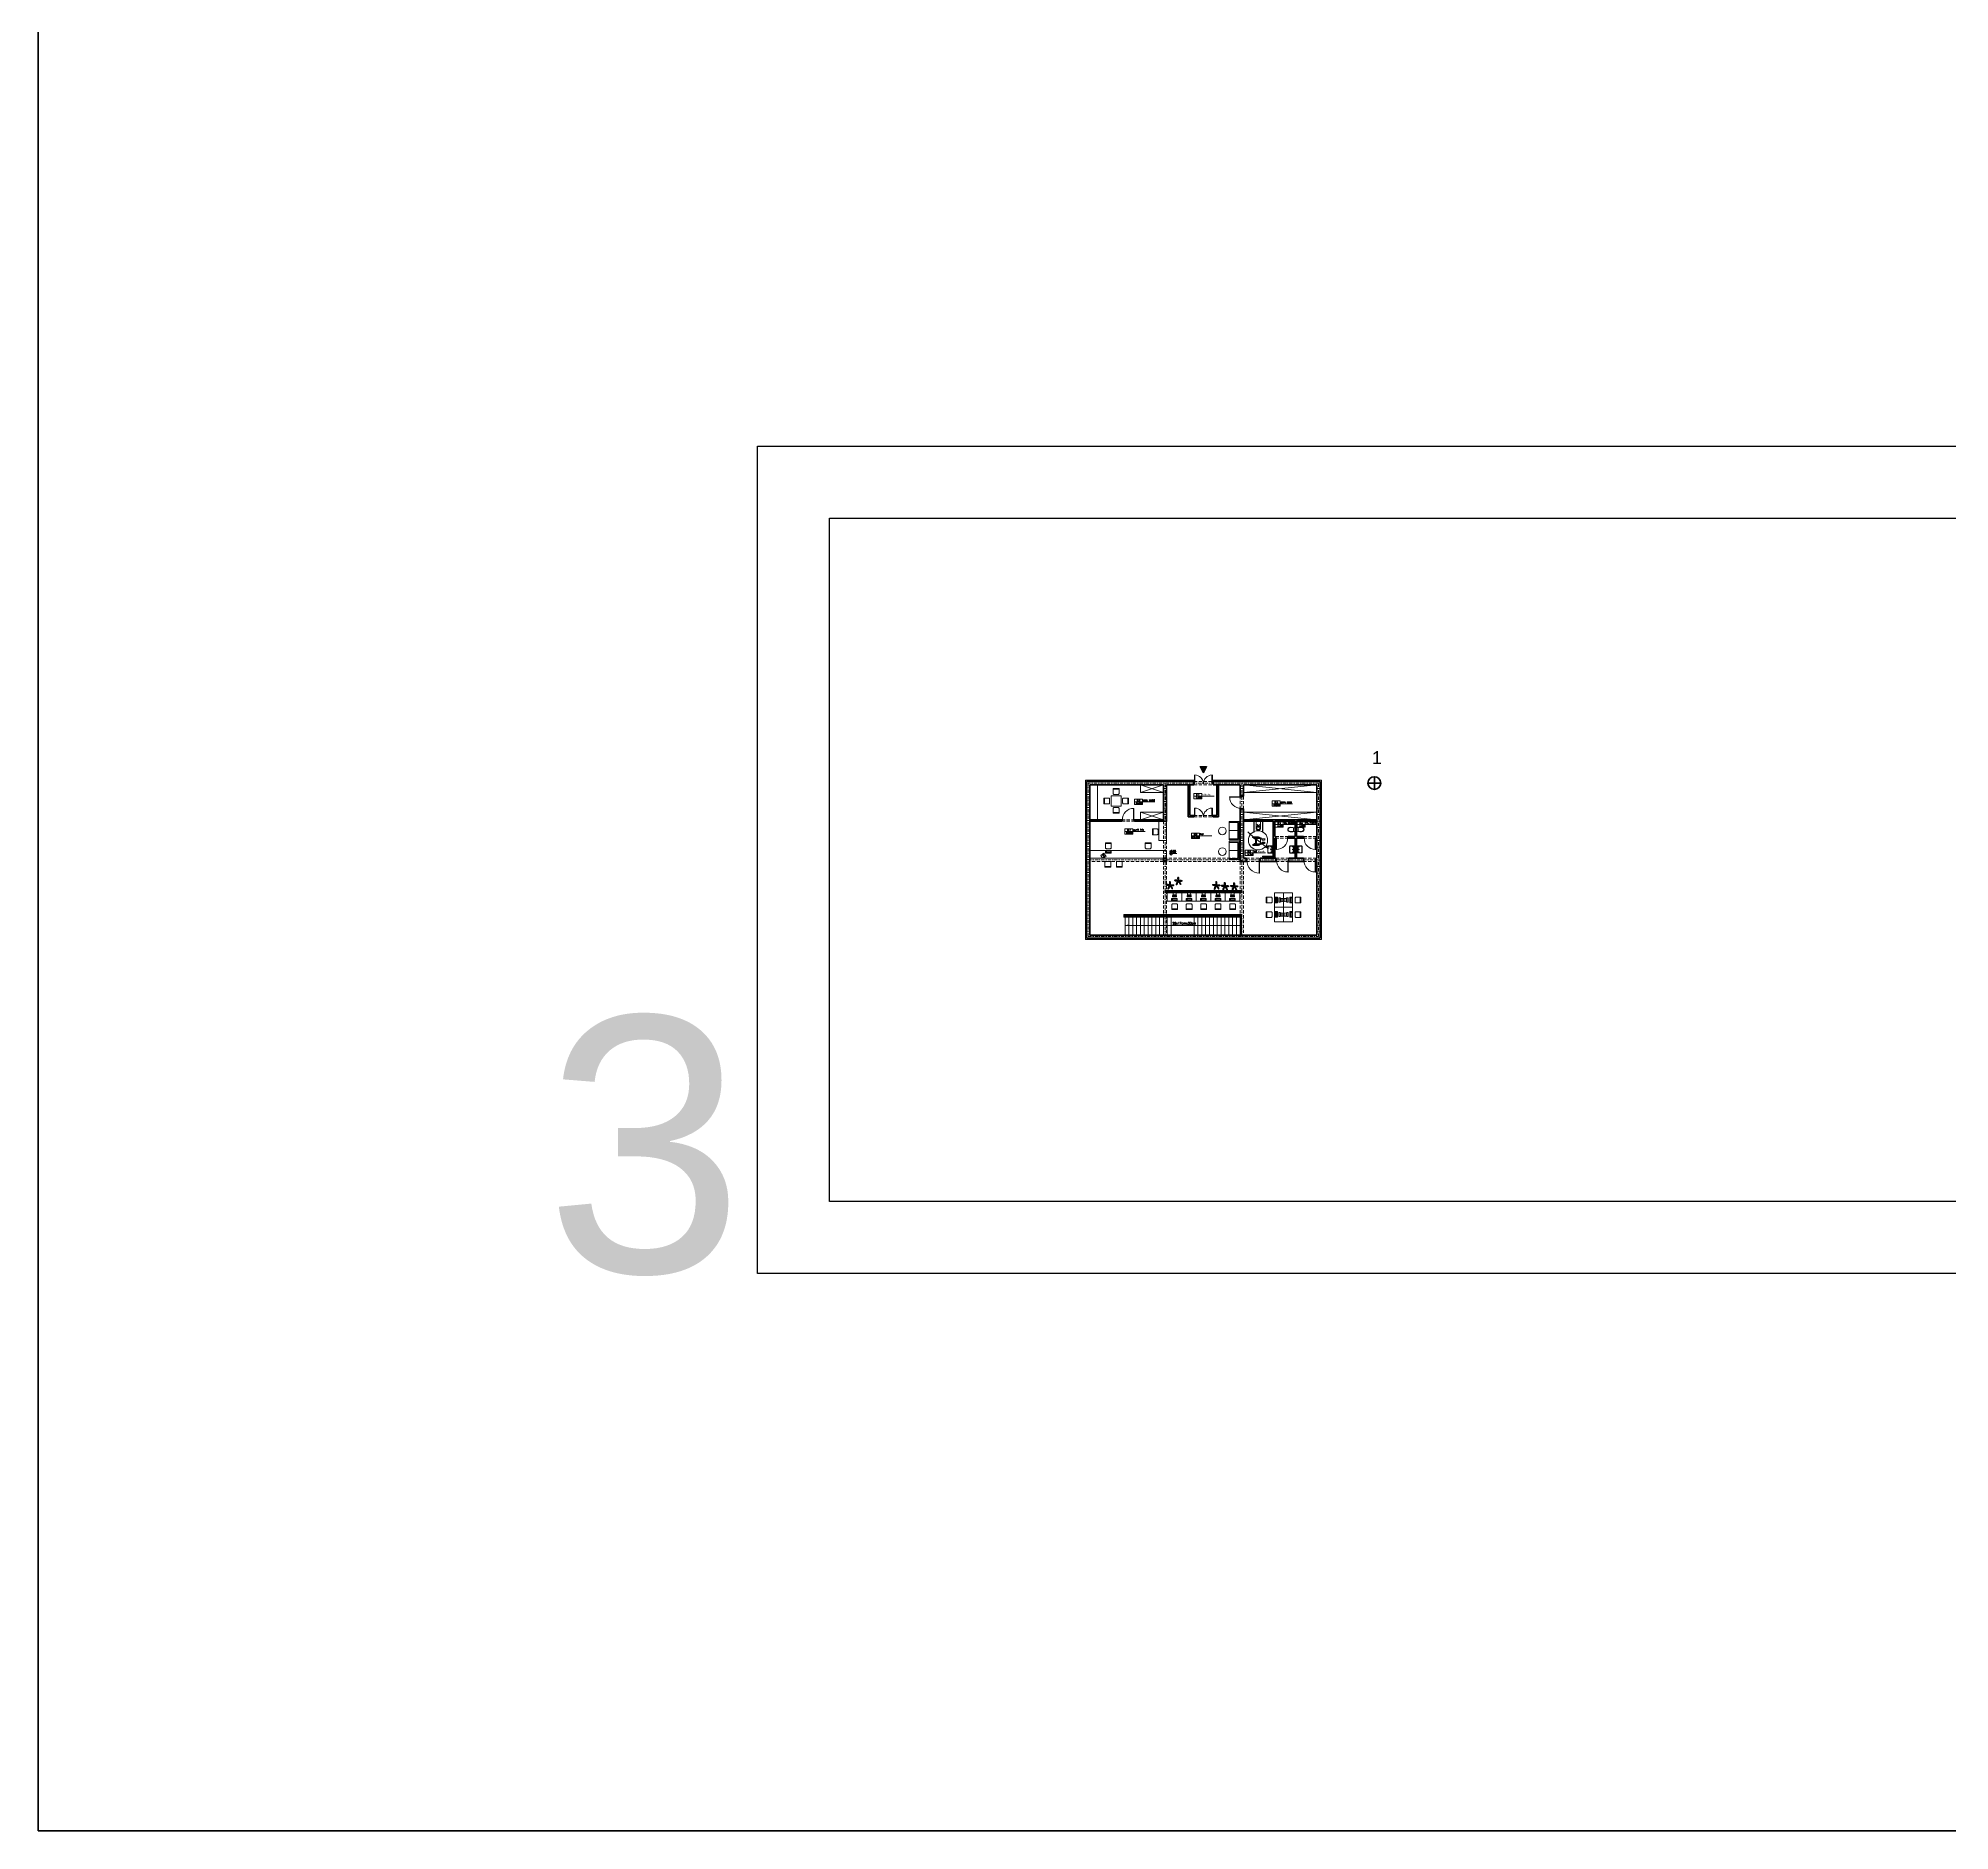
# Model space of a CAD drawing. Header units: millimetres. Extents: x -105266 to 178069, y 491 to 168574.
# Drawn here: x 153 to 15092, y 491 to 14499 of the extents above; entities that cross this region are included whole.
import ezdxf
from ezdxf.enums import TextEntityAlignment as Align

# ---------------------------------------------------------------- set-up
doc = ezdxf.new("R2010")
doc.units = ezdxf.units.MM
doc.linetypes.add('DASHDOT', pattern=[25.4, 12.7, -6.35, 0, -6.35])
doc.linetypes.add('DASHED', pattern=[19.05, 12.7, -6.35])
for name, color, linetype, lineweight in [('A- NAD', 111, 'DASHED', 15), ('A-MEBLE', 253, 'Continuous', 5), ('A-OSIE', 7, 'DASHDOT', 0), ('A-SCIANY DZIAŁOWE', 1, 'Continuous', 40), ('A-STOLARKA OKIENNA', 1, 'Continuous', 5), ('A-WIDOK', 111, 'Continuous', 15), ('A-wykończenia', 6, 'Continuous', 13), ('A13_WYPOSAZENIE SANITARNE', 41, 'Continuous', 9), ('A14_KOTY', 4, 'Continuous', 5), ('A16_OPIS_POM', 2, 'Continuous', 9), ('sciany murowane', 3, 'Continuous', 40)]:
    doc.layers.add(name, color=color, linetype=linetype, lineweight=lineweight)
doc.styles.add('ROMANS', font='romans', dxfattribs={"width": 0.7})
doc.styles.get("Standard").update_dxf_attribs({"font": 'arial.ttf'})
doc.styles.add('X', font='ROMANS.shx', dxfattribs={"width": 0.5})

# ---------------------------------------------------------------- blocks, each defined once
blk = doc.blocks.new('LOVESET6')
at = {"layer": 'A-MEBLE', "linetype": 'Continuous'}
for p, q in [((41.75, 0), (41.75, -40.00001)), ((-25.75, -3), (37.25, -3)), ((-25.75, -40.00001), (-25.75, -3)), ((-25.75, -6.5), (37.25, -6.5)), ((5.75, -40.00001), (5.75, -6.5)), ((37.25, -3), (37.25, -40.00001))]:
    blk.add_line(p, q, dxfattribs=at)
for points in [[(41.75, -40.00001), (-30.25, -40.00001), (-30.25, 0), (30.25, 0)], [(30.25, 0), (41.75, 0)]]:
    blk.add_lwpolyline(points, dxfattribs=at)
blk = doc.blocks.new('PLANT2')
at = {"layer": 'A-MEBLE'}
for p, q in [((-8.5, -0.3), (-5.8, 0.2)), ((-5.8, 0.2), (-2.3, 0.2)), ((-1.5, 0.2), (-0.5, 0.6)), ((-1.5, 0.1), (-0.5, 0.4)), ((-1, 9.4), (-1.4, 6.8)), ((-1.4, 6.8), (-1.4, 5)), ((-1.4, 5), (-0.5, 1.9)), ((-0.5, 0.6), (-0.5, 1.4)), ((-0.5, 0.4), (-0.5, -0.3)), ((-0.3, 0.7), (-0.4, 1.4)), ((-0.4, -0.4), (-0.3, 0.5)), ((0.7, 1.3), (-0.3, 0.7)), ((-0.3, 0.5), (0.5, -0.5)), ((-0.2, 0.5), (0.8, 1.2)), ((0.6, -0.5), (-0.2, 0.6)), ((2.5, 2.8), (1.7, 1.9)), ((4.7, 4.1), (2.5, 2.8)), ((6.9, 5.4), (4.7, 4.1)), ((8.3, 6.3), (6.9, 5.4)), ((-10.2, -0.7), (-8.5, -0.3)), ((-1.9, -4.2), (-2.3, -8.6)), ((-1.4, -2.5), (-1.9, -4.2)), ((-0.5, -0.7), (-1.4, -2.5)), ((1.2, -1.6), (2.5, -2.5)), ((2.5, -2.5), (5.2, -3.8)), ((5.2, -3.8), (8.3, -4.7))]:
    blk.add_line(p, q, dxfattribs=at)
for points in [[(-4, 1.3), (-4.4, 1.3), (-4.9, 1.4), (-5.3, 1.4), (-5.8, 1.4), (-6.2, 1.4), (-6.6, 1.4), (-6.9, 1.4), (-7.3, 1.4), (-7.6, 1.4), (-7.9, 1.3), (-8.2, 1.3), (-8.4, 1.2), (-8.6, 1.2), (-8.9, 1.1), (-9.1, 1), (-9.3, 1), (-9.5, 0.9), (-9.6, 0.8), (-9.8, 0.7), (-10, 0.6), (-10.1, 0.5), (-10.3, 0.4), (-10.4, 0.3), (-10.5, 0.2), (-10.6, 0), (-10.7, -0.1), (-10.8, -0.2), (-10.8, -0.3), (-10.9, -0.4), (-10.9, -0.5), (-10.9, -0.6), (-11, -0.7), (-10.9, -0.8), (-10.9, -0.9), (-10.9, -1.1), (-10.8, -1.2), (-10.7, -1.3), (-10.6, -1.4), (-10.5, -1.4), (-10.3, -1.5), (-10.1, -1.6), (-9.8, -1.7), (-9.6, -1.7), (-9.3, -1.8), (-9, -1.8), (-8.6, -1.9), (-8.2, -1.9), (-7.9, -1.9), (-7.5, -1.9), (-7.1, -1.9), (-6.7, -1.8), (-6.2, -1.8), (-5.8, -1.7), (-5.3, -1.6), (-4.8, -1.5), (-4.4, -1.4), (-3.9, -1.2), (-3.4, -1.1), (-2.9, -0.9), (-2.5, -0.7), (-2.1, -0.5), (-1.8, -0.3), (-1.6, -0.1), (-1.5, 0.1), (-1.5, 0.3), (-1.7, 0.4), (-1.9, 0.6), (-2.2, 0.8), (-2.6, 0.9), (-3.1, 1), (-3.5, 1.2), (-4, 1.3)], [(-2, 3.2), (-2.2, 3.5), (-2.3, 3.9), (-2.4, 4.2), (-2.5, 4.5), (-2.5, 4.9), (-2.6, 5.2), (-2.6, 5.5), (-2.6, 5.9), (-2.6, 6.2), (-2.6, 6.5), (-2.5, 6.9), (-2.5, 7.2), (-2.4, 7.5), (-2.3, 7.8), (-2.3, 8.1), (-2.2, 8.4), (-2, 8.7), (-1.9, 9), (-1.8, 9.3), (-1.6, 9.5), (-1.5, 9.7), (-1.3, 9.9), (-1.2, 10), (-1.1, 10.1), (-0.9, 10.1), (-0.8, 10), (-0.7, 9.9), (-0.6, 9.8), (-0.4, 9.6), (-0.3, 9.4), (-0.3, 9.2), (-0.2, 9), (-0.1, 8.7), (0, 8.5), (0, 8.3), (0.1, 8.1), (0.2, 7.8), (0.2, 7.6), (0.2, 7.3), (0.3, 7), (0.3, 6.8), (0.3, 6.5), (0.3, 6.2), (0.3, 5.8), (0.3, 5.5), (0.3, 5.1), (0.3, 4.7), (0.3, 4.3), (0.2, 3.8), (0.2, 3.3), (0.1, 2.9), (0.1, 2.5), (0, 2.1), (-0.1, 1.8), (-0.2, 1.5), (-0.4, 1.4), (-0.6, 1.4), (-0.8, 1.4), (-1, 1.6), (-1.2, 1.8), (-1.4, 2.1), (-1.6, 2.5), (-1.8, 2.8), (-2, 3.2)], [(2.4, 3.5), (2.7, 3.7), (2.9, 4), (3.2, 4.3), (3.4, 4.5), (3.7, 4.7), (3.9, 4.9), (4.1, 5.1), (4.4, 5.3), (4.6, 5.4), (4.9, 5.6), (5.1, 5.7), (5.4, 3.8), (5.7, 6), (5.9, 6.1), (6.2, 6.2), (6.4, 6.2), (6.7, 6.3), (6.9, 6.4), (7.1, 6.5), (7.4, 6.5), (7.6, 6.6), (7.8, 6.6), (7.9, 6.6), (8.1, 6.7), (8.3, 6.7), (8.4, 6.7), (8.5, 6.7), (8.6, 6.7), (8.7, 6.7), (8.8, 6.7), (8.8, 6.6), (8.8, 6.5), (8.8, 6.4), (8.8, 6.3), (8.7, 6.2), (8.6, 6.1), (8.5, 5.9), (8.4, 5.7), (8.3, 5.5), (8.1, 5.4), (7.9, 5.2), (7.8, 5), (7.6, 4.8), (7.4, 4.6), (7.2, 4.4), (6.9, 4.2), (6.7, 4), (6.5, 3.8), (6.3, 3.7), (6.1, 3.5), (5.8, 3.4), (5.6, 3.3), (5.4, 3.1), (5.1, 3), (4.9, 2.9), (4.6, 2.8), (4.3, 2.7), (4, 2.6), (3.7, 2.5), (3.4, 2.3), (3.1, 2.2), (2.8, 2.1), (2.5, 2), (2.2, 1.8), (1.9, 1.7), (1.6, 1.6), (1.3, 1.4), (1.1, 1.3), (0.9, 1.3), (0.8, 1.2), (0.7, 1.2), (0.7, 1.3), (0.8, 1.5), (0.9, 1.7), (1.1, 1.9), (1.3, 2.2), (1.6, 2.5), (1.8, 2.8), (2.1, 3.1), (2.4, 3.5)], [(-1.8, -1.6), (-2, -1.8), (-2.2, -2), (-2.3, -2.3), (-2.5, -2.5), (-2.6, -2.7), (-2.8, -3), (-2.9, -3.2), (-3, -3.4), (-3.1, -3.7), (-3.2, -3.9), (-3.3, -4.2), (-3.4, -4.5), (-3.4, -4.7), (-3.5, -5), (-3.5, -5.3), (-3.5, -5.6), (-3.6, -5.8), (-3.6, -6.1), (-3.6, -6.4), (-3.6, -6.7), (-3.6, -6.9), (-3.6, -7.2), (-3.6, -7.4), (-3.5, -7.7), (-3.5, -7.9), (-3.5, -8.2), (-3.4, -8.4), (-3.4, -8.6), (-3.3, -8.8), (-3.3, -9), (-3.2, -9.2), (-3.2, -9.3), (-3.1, -9.4), (-3.1, -9.5), (-3, -9.6), (-3, -9.7), (-2.9, -9.8), (-2.8, -9.8), (-2.8, -9.9), (-2.7, -9.9), (-2.7, -9.9), (-2.6, -9.9), (-2.6, -9.9), (-2.5, -9.9), (-2.4, -9.9), (-2.4, -9.9), (-2.3, -9.9), (-2.2, -9.8), (-2.1, -9.8), (-2, -9.7), (-1.9, -9.6), (-1.8, -9.5), (-1.7, -9.4), (-1.6, -9.3), (-1.5, -9.1), (-1.4, -9), (-1.3, -8.9), (-1.2, -8.7), (-1.1, -8.6), (-1, -8.4), (-0.9, -8.2), (-0.8, -8), (-0.7, -7.8), (-0.6, -7.5), (-0.5, -7.3), (-0.5, -7), (-0.4, -6.7), (-0.3, -6.4), (-0.3, -6.1), (-0.2, -5.8), (-0.2, -5.6), (-0.2, -5.3), (-0.1, -5), (-0.1, -4.7), (-0.1, -4.5), (-0.1, -4.3), (-0.1, -4), (-0.1, -3.8), (-0.1, -3.5), (-0.2, -3.3), (-0.2, -3), (-0.2, -2.8), (-0.3, -2.5), (-0.3, -2.3), (-0.3, -2), (-0.4, -1.8), (-0.4, -1.5), (-0.4, -1.3), (-0.4, -1.1), (-0.4, -0.9), (-0.4, -0.7), (-0.3, -0.6), (-0.3, -0.5), (-0.4, -0.4), (-0.4, -0.4), (-0.5, -0.4), (-0.6, -0.4), (-0.7, -0.5), (-0.8, -0.6), (-1, -0.8), (-1.2, -1), (-1.4, -1.2), (-1.6, -1.4), (-1.8, -1.6)], [(0.9, -1.7), (1, -1.9), (1.2, -2.1), (1.3, -2.3), (1.5, -2.5), (1.6, -2.7), (1.8, -2.9), (2, -3.1), (2.2, -3.3), (2.4, -3.5), (2.6, -3.7), (2.8, -3.8), (3, -4), (3.2, -4.2), (3.4, -4.3), (3.6, -4.4), (3.8, -4.5), (4, -4.6), (4.2, -4.7), (4.3, -4.8), (4.5, -4.9), (4.7, -5), (4.9, -5), (5.1, -5.1), (5.3, -5.1), (5.6, -5.2), (5.8, -5.2), (6, -5.3), (6.3, -5.3), (6.5, -5.4), (6.8, -5.4), (7.1, -5.5), (7.3, -5.5), (7.6, -5.5), (7.8, -5.5), (8, -5.5), (8.2, -5.6), (8.4, -5.6), (8.6, -5.6), (8.8, -5.6), (8.9, -5.6), (9, -5.6), (9.2, -5.6), (9.2, -5.6), (9.3, -5.5), (9.4, -5.5), (9.4, -5.4), (9.4, -5.4), (9.4, -5.3), (9.3, -5.2), (9.3, -5), (9.2, -4.8), (9.1, -4.7), (9, -4.5), (8.9, -4.3), (8.8, -4.1), (8.7, -4), (8.6, -3.8), (8.5, -3.6), (8.4, -3.5), (8.2, -3.4), (8.1, -3.3), (8, -3.2), (7.8, -3.1), (7.7, -3), (7.5, -2.9), (7.3, -2.8), (7.1, -2.8), (6.9, -2.7), (6.7, -2.7), (6.5, -2.6), (6.3, -2.5), (6.1, -2.5), (5.9, -2.4), (5.8, -2.4), (5.6, -2.3), (5.4, -2.3), (5.2, -2.2), (5, -2.2), (4.8, -2.1), (4.6, -2), (4.4, -2), (4.1, -1.9), (3.9, -1.9), (3.6, -1.8), (3.4, -1.8), (3.1, -1.7), (2.9, -1.6), (2.6, -1.5), (2.4, -1.4), (2.1, -1.4), (1.9, -1.3), (1.7, -1.2), (1.5, -1.1), (1.3, -1), (1.1, -0.9), (1, -0.8), (0.9, -0.7), (0.8, -0.7), (0.7, -0.6), (0.6, -0.6), (0.6, -0.5), (0.5, -0.5), (0.5, -0.5), (0.5, -0.6), (0.5, -0.6), (0.5, -0.7), (0.6, -0.9), (0.6, -1), (0.7, -1.1), (0.7, -1.3), (0.8, -1.5), (0.9, -1.7)]]:
    blk.add_lwpolyline(points, close=True, dxfattribs=at)
for radius, start, end in [(2.64, 123.8022, 163.3846), (2.2, 123.3061, 164.633), (2.64, 55.4621, 85.1348), (2.2, 56.1561, 85.8565), (2.2, 323.0276, 39.4037), (2.64, 325.816, 37.097), (2.64, 200.5744, 226.3792), (2.2, 199.7262, 226.28), (2.2, 263.9554, 299.0217), (2.64, 266.0481, 299.6067)]:
    blk.add_arc((-0.1, 0.2), radius, start, end, dxfattribs=at)
blk = doc.blocks.new('ME-KRZ1')
at = {"linetype": 'Continuous'}
blk.add_line((45, 5), (0, 5), dxfattribs=at)
blk.add_lwpolyline([(0, 38, -0.414214), (7, 45), (38, 45, -0.414214), (45, 38), (45, 0), (0, 0)], format="xyb", close=True, dxfattribs=at)
blk = doc.blocks.new('ME-XKOMP')
for p, q in [((0, 18), (44, 18)), ((0, 0), (0, 18)), ((44, 0), (0, 0)), ((2, 12), (6, 12)), ((2, 2), (2, 12)), ((6, 2), (2, 2)), ((6, 2), (6, 12)), ((11, 47), (7, 40)), ((7, 40), (7, 30)), ((7, 40), (39, 40)), ((7, 30), (39, 30)), ((7, 2), (7, 12)), ((7, 12), (42, 12)), ((42, 2), (7, 2)), ((12, 61), (11, 47)), ((11, 47), (36, 47)), ((35, 61), (12, 61)), ((35, 61), (36, 47)), ((36, 47), (39, 40)), ((39, 30), (39, 40)), ((42, 12), (42, 2)), ((44, 18), (44, 0))]:
    blk.add_line(p, q)
blk = doc.blocks.new('A$C67DB12D1')
at = {"layer": 'A-MEBLE'}
for p, q in [((0, 0), (0, -70)), ((113, 0), (0, 0)), ((113, -70), (113, 0)), ((0, -70), (113, -70))]:
    blk.add_line(p, q, dxfattribs=at)
for name, p in [('ME-XKOMP', (34, -66)), ('ME-KRZ1', (35, -135))]:
    blk.add_blockref(name, p, dxfattribs=at)
blk = doc.blocks.new('A$C676C4DED')
at = {"layer": 'A-MEBLE'}
for p, q in [((0, 180), (60, 180)), ((0, 0), (0, 180)), ((0, 180), (60, 0)), ((0, 0), (60, 180)), ((60, 180), (60, 0)), ((60, 0), (0, 0))]:
    blk.add_line(p, q, dxfattribs=at)
blk = doc.blocks.new('A$C06155931')
at = {"layer": 'A-STOLARKA OKIENNA'}
for points in [[(0, 5), (5, 5), (5, -5), (0, -5)], [(0, 5), (5, 5), (5, -5), (0, -5)], [(5, 5), (5, 63), (8, 63), (8, 5)], [(142, 5), (142, 63), (145, 63), (145, 5)], [(145, 5), (150, 5), (150, -5), (145, -5)]]:
    blk.add_lwpolyline(points, close=True, dxfattribs=at)
for centre, start, end in [((5, -6), 1.0982, 87.7503), ((145, -6), 92.2497, 178.9018)]:
    blk.add_arc(centre, 69.8, start, end, dxfattribs=at)
blk = doc.blocks.new('MW-0-105')
at = {"layer": 'A13_WYPOSAZENIE SANITARNE', "linetype": 'ByBlock'}
for points in [[(-21, -41), (21, -41, 0.414214), (28, -34), (28, -7, 0.414214), (21, 0), (-21, 0, 0.414214), (-28, -7), (-28, -34, 0.414214)], [(-21, -39), (21, -39, 0.414214), (26, -34), (26, -7, 0.414214), (21, -2), (-21, -2, 0.414214), (-26, -7), (-26, -34, 0.414214)]]:
    blk.add_lwpolyline(points, format="xyb", close=True, dxfattribs=at)
blk.add_lwpolyline([(21, -20), (21, -15, 0.414214), (16, -10), (-16, -10, 0.414214), (-21, -15), (-21, -20)], format="xyb", dxfattribs=at)
for centre, radius in [((0, -16), 2.5), ((0, -6), 1.29)]:
    blk.add_circle(centre, radius, dxfattribs=at)
blk = doc.blocks.new('MW-0-152')
at = {"layer": 'A13_WYPOSAZENIE SANITARNE', "linetype": 'ByBlock'}
blk.add_line((-16, -10), (16, -10), dxfattribs=at)
blk.add_lwpolyline([(-14, 0, 0.053819), (-18, -33, 0.078305), (-16, -42, 0.087719), (-13, -49, 0.105432), (-7, -54, 0.122623), (0, -56, 0.122623), (7, -54, 0.105432), (13, -49, 0.087719), (16, -42, 0.078305), (18, -33, 0.053819), (13, 0)], format="xyb", close=True, dxfattribs=at)
blk.add_lwpolyline([(-14, -10, 0.037963), (-16, -33, 0.078126), (-14, -42, 0.087719), (-11, -48, 0.105432), (-6, -53, 0.122623), (0, -54, 0.122623), (6, -53, 0.105432), (11, -48, 0.087719), (14, -42, 0.078126), (16, -33, 0.037963), (14, -10)], format="xyb", dxfattribs=at)
blk = doc.blocks.new('A$C0A0820CA')
at = {"layer": 'A-STOLARKA OKIENNA'}
for points in [[(0, 5), (5, 5), (5, -5), (0, -5)], [(5, 5), (5, 95), (8, 95), (8, 5)], [(95, 5), (100, 5), (100, -5), (95, -5)]]:
    blk.add_lwpolyline(points, close=True, dxfattribs=at)
blk.add_arc((8, 8), 86.6, 357.7776, 90.2803, dxfattribs=at)
blk = doc.blocks.new('A$C3C107989')
at = {"layer": 'A13_WYPOSAZENIE SANITARNE', "lineweight": 0}
for points in [[(-18, 0), (18, 0)], [(18, 0), (18, -12), (18, -24), (18, -48), (18, -50), (18, -52), (17, -54), (17, -56), (16, -58), (16, -59), (15, -61), (14, -63), (12, -64), (11, -66), (9, -67), (8, -68), (6, -69), (4, -69), (2, -70), (0, -70), (-2, -70), (-4, -69), (-6, -69), (-8, -68), (-9, -67), (-11, -66), (-12, -64), (-14, -63), (-15, -61), (-16, -59), (-16, -58), (-17, -56), (-17, -54), (-18, -52), (-18, -50), (-18, -48), (-18, -24), (-18, -12), (-18, 0)]]:
    blk.add_lwpolyline(points, dxfattribs=at)
at = {"layer": 'A13_WYPOSAZENIE SANITARNE'}
for points in [[(-10, -27), (-5, -27)], [(-8, -24), (-8, -30)], [(5, -27), (10, -27)], [(8, -25), (8, -29)]]:
    blk.add_lwpolyline(points, dxfattribs=at)
at = {"layer": 'A13_WYPOSAZENIE SANITARNE', "lineweight": 0}
for points in [[(-8, -28), (-7, -28), (-7, -28), (-7, -27), (-7, -27), (-7, -27), (-7, -26), (-7, -26), (-8, -26), (-8, -26), (-8, -26), (-8, -27), (-8, -27), (-8, -27), (-8, -28), (-8, -28)], [(-4, -38), (-4, -38), (-4, -37), (-4, -37), (-4, -37), (-3, -37), (-2, -36), (-1, -36), (0, -36), (1, -36), (2, -36), (3, -37), (4, -37), (4, -37), (4, -37), (4, -38), (4, -38), (4, -41), (4, -42), (4, -44), (4, -44), (3, -45), (3, -45), (3, -46), (2, -46), (1, -47), (1, -47), (0, -47), (-1, -47), (-1, -47), (-2, -46), (-3, -46), (-3, -45), (-3, -45), (-4, -44), (-4, -44), (-4, -42), (-4, -41)]]:
    blk.add_lwpolyline(points, close=True, dxfattribs=at)
blk.add_circle((8, -27), 0.752, dxfattribs=at)
for centre, major_axis, ratio in [((0, -49), (0, -16.5), 0.829441), ((0, -50), (0, -14.8), 0.831158)]:
    blk.add_ellipse(centre, major_axis=major_axis, ratio=ratio, start_param=0, end_param=6.283185, dxfattribs=at)
blk = doc.blocks.new('A$C75C05469')
at = {"layer": 'A-WIDOK'}
h = blk.add_hatch(color=256, dxfattribs=at)
h.dxf.hatch_style = 1
h.paths.add_polyline_path([(10, -60), (-5, -30)])
h.paths.add_polyline_path([(4, 0), (0, 30), (0, 30), (-4, 0)])
blk.add_lwpolyline([(0, 30), (4, 0), (-4, 0), (0, 30)], dxfattribs=at)
blk = doc.blocks.new('A$C1A052F2C')
at = {"layer": 'A-STOLARKA OKIENNA'}
for points in [[(-105, -5), (-110, -5), (-110, 5), (-105, 5)], [(0, -5), (-5, -5), (-5, 5), (0, 5)], [(-5, -5), (-5, -105), (-8, -105), (-8, -5)]]:
    blk.add_lwpolyline(points, close=True, dxfattribs=at)
blk.add_arc((-4, -4), 101, 180.3589, 267.8962, dxfattribs=at)
blk = doc.blocks.new('B05X0605')
at = {"layer": 'A-MEBLE', "linetype": 'Continuous'}
for p, q in [((118.5, 187), (73.5, 187)), ((5, 118.5), (5, 73.5)), ((118.5, 5), (73.5, 5)), ((187, 118.5), (187, 73.5))]:
    blk.add_line(p, q, dxfattribs=at)
for points in [[(73.5, 154, 0.4142136), (80.5, 147), (111.5, 147, 0.4142136), (118.5, 154), (118.5, 192), (73.5, 192)], [(38, 73.5, 0.4142136), (45, 80.5), (45, 111.5, 0.4142136), (38, 118.5), (0, 118.5), (0, 73.5)], [(73.5, 38, -0.4142136), (80.5, 45), (111.5, 45, -0.4142136), (118.5, 38), (118.5, 0), (73.5, 0)], [(154, 73.5, -0.4142136), (147, 80.5), (147, 111.5, -0.4142136), (154, 118.5), (192, 118.5), (192, 73.5)]]:
    blk.add_lwpolyline(points, format="xyb", close=True, dxfattribs=at)
at = {"layer": 'A-MEBLE'}
blk.add_lwpolyline([(56, 136), (136, 136), (136, 56), (56, 56)], close=True, dxfattribs=at)
blk = doc.blocks.new('A$C3FBA17CC')
at = {"layer": 'A-MEBLE'}
for p, q in [((0, 0), (0, -44)), ((18, 0), (0, 0)), ((18, -44), (18, 0)), ((0, -44), (18, -44)), ((12, -2), (2, -2)), ((2, -2), (2, -38)), ((2, -38), (2, -42)), ((2, -38), (12, -38)), ((2, -38), (12, -38)), ((2, -42), (12, -42)), ((12, -38), (12, -2)), ((12, -42), (12, -38)), ((44, -40), (17, -58)), ((17, -58), (22, -66)), ((49, -49), (22, -66)), ((29, -70), (22, -66)), ((50, -56), (29, -70)), ((37, -81), (29, -70)), ((37, -81), (57, -69)), ((49, -49), (44, -40)), ((50, -56), (49, -49)), ((57, -69), (50, -56))]:
    blk.add_line(p, q, dxfattribs=at)
blk = doc.blocks.new('A$C078D0F1A')
at = {"layer": 'sciany murowane'}
for p, q in [((-50, 0), (50, 0)), ((0, 50), (0, -50))]:
    blk.add_line(p, q, dxfattribs=at)
blk.add_circle((0, 0), 50, dxfattribs=at)
blk = doc.blocks.new('opis-pomieszczenie')
for p, q in [((-65, 0), (100, 0)), ((0, 22), (0, -21))]:
    blk.add_line(p, q)
blk.add_lwpolyline([(0, 22), (-65, 22), (-65, -21), (0, -21)])
at = {"style": 'ROMANS', "width": 0.7}
for s, height, p in [('m', 14.3, (-14, -18)), ('2', 7.15, (-5, -8))]:
    blk.add_text(s, height=height, dxfattribs=at).set_placement(p, align=Align.CENTER)
blk.add_attdef('NR', text='', height=14.3, dxfattribs=at).set_placement((-32, 3), align=Align.CENTER)
for tag, p in [('POMIESZCZENIE', (6, 4)), ('POS', (6, -18))]:
    blk.add_attdef(tag, p, '', height=14.3, dxfattribs=at)
blk.add_attdef('POW', text='', height=14.3, dxfattribs=at).set_placement((-27, -17), align=Align.RIGHT)
blk = doc.blocks.new('A$C594607AF')
at = {"layer": 'A-MEBLE'}
for p, q in [((47, 68), (-5, 68)), ((-5, 65), (47, 65)), ((-5, 9), (47, 9)), ((47, 6), (-5, 6)), ((42, 70), (-1, 70)), ((-1, 70), (-1, 68)), ((-1, 4), (-1, 6)), ((42, 4), (-1, 4)), ((2, 63), (2, 60)), ((20, 63), (2, 63)), ((20, 60), (2, 60)), ((2, 11), (2, 14)), ((20, 14), (2, 14)), ((20, 11), (2, 11)), ((7, 57), (7, 57)), ((7, 55), (17, 55)), ((7, 19), (17, 19)), ((7, 17), (7, 17)), ((10, 57), (9, 57)), ((10, 17), (9, 17)), ((12, 57), (11, 57)), ((12, 17), (11, 17)), ((15, 57), (14, 57)), ((15, 17), (14, 17)), ((17, 57), (16, 57)), ((17, 17), (16, 17)), ((17, 57), (20, 57)), ((17, 17), (17, 57)), ((17, 57), (20, 57)), ((17, 17), (20, 17)), ((20, 65), (20, 57)), ((20, 9), (20, 17)), ((22, 65), (22, 61)), ((37, 63), (22, 63)), ((22, 61), (29, 61)), ((22, 58), (29, 58)), ((22, 58), (22, 42)), ((22, 42), (25, 42)), ((25, 42), (22, 42)), ((25, 32), (22, 32)), ((22, 16), (22, 32)), ((22, 16), (29, 16)), ((22, 13), (29, 13)), ((22, 9), (22, 13)), ((37, 11), (22, 11)), ((25, 57), (29, 57)), ((25, 17), (25, 57)), ((25, 57), (29, 57)), ((25, 17), (29, 17)), ((51, 62), (29, 62)), ((51, 62), (29, 62)), ((29, 57), (51, 57)), ((29, 57), (51, 57)), ((29, 17), (51, 17)), ((51, 12), (29, 12)), ((37, 63), (37, 62)), ((37, 11), (37, 12)), ((42, 70), (42, 68)), ((42, 4), (42, 6)), ((51, 57), (55, 57)), ((51, 57), (55, 57)), ((51, 17), (55, 17)), ((58, 62), (53, 62)), ((53, 60), (58, 60)), ((53, 14), (58, 14)), ((58, 12), (53, 12)), ((56, 56), (89, 56)), ((56, 54), (90, 54)), ((56, 20), (90, 20)), ((56, 18), (89, 18)), ((58, 56), (58, 63)), ((58, 63), (61, 63)), ((58, 18), (58, 11)), ((58, 11), (61, 11)), ((61, 63), (61, 56)), ((62, 62), (61, 62)), ((62, 60), (61, 60)), ((61, 11), (61, 18)), ((62, 14), (61, 14)), ((62, 12), (61, 12)), ((89, 45), (69, 45)), ((89, 29), (69, 29))]:
    blk.add_line(p, q, dxfattribs=at)
for centre, radius, start, end in [((-5, 66), 1.62, 83.3484, 263.3484), ((-5, 8), 1.62, 96.6516, 276.6516), ((9, 56), 2.43, 157.5799, 202.4201), ((9, 18), 2.43, 157.5799, 202.4201), ((8, 59), 2.43, 248.7013, 291.2987), ((8, 15), 2.43, 68.7013, 111.2987), ((10, 59), 2.43, 248.7013, 291.2987), ((10, 15), 2.43, 68.7013, 111.2987), ((13, 59), 2.43, 248.7013, 291.2987), ((13, 15), 2.43, 68.7013, 111.2987), ((16, 59), 2.43, 248.7013, 291.2987), ((16, 15), 2.43, 68.7013, 111.2987), ((-65, 37), 86.8, 346.5803, 13.4197), ((36, 59), 6.91, 158.6958, 201.3042), ((36, 59), 6.91, 158.6958, 201.3042), ((36, 15), 6.91, 158.6958, 201.3042), ((47, 66), 1.62, 276.6516, 96.6516), ((47, 8), 1.62, 263.3484, 83.3484), ((44, 59), 6.91, 338.6958, 21.3042), ((44, 59), 6.91, 338.6958, 21.3042), ((44, 15), 6.91, 338.6958, 21.3042), ((54, 61), 1.29, 111.1935, 248.8065), ((54, 13), 1.29, 111.1935, 248.8065), ((-29, 37), 86.8, 346.5803, 13.4197), ((62, 61), 1.29, 291.1935, 68.8065), ((62, 13), 1.29, 291.1935, 68.8065), ((81, 51), 12.9, 165.0649, 204.3854), ((81, 23), 12.9, 155.6146, 194.9351), ((81, 51), 11.7, 165.0649, 207.0325), ((81, 23), 11.7, 152.9675, 194.9351), ((78, 51), 12.9, 335.6146, 24.3854), ((78, 23), 12.9, 335.6146, 24.3854)]:
    blk.add_arc(centre, radius, start, end, dxfattribs=at)
blk = doc.blocks.new('A$C50B7139D')
at = {"layer": 'A-MEBLE'}
h = blk.add_hatch(color=256, dxfattribs=at)
h.dxf.hatch_style = 1
h.paths.add_polyline_path([(-118, 106), (-112, 99), (-120, 104)])
h = blk.add_hatch(color=256, dxfattribs=at)
h.dxf.hatch_style = 1
h.paths.add_polyline_path([(11, 0), (3, 4), (9, -3)])
blk.add_line((3, 4), (-112, 99), dxfattribs=at)
for points in [[(-112, 99), (-134, 118)], [(3, 4), (26, -14)]]:
    blk.add_lwpolyline(points, dxfattribs=at)
for points in [[(-118, 106), (-112, 99), (-120, 104)], [(11, 0), (3, 4), (9, -3)]]:
    blk.add_lwpolyline(points, close=True, dxfattribs=at)
blk.add_circle((-54, 52), 75, dxfattribs=at)
at = {"layer": 'A16_OPIS_POM'}
blk.add_line((9, 6), (20, 5), dxfattribs=at)
blk.add_circle((14, 6), 3.53, dxfattribs=at)
blk.add_blockref('A$C594607AF', (-92, 9))
at = {"layer": 'A16_OPIS_POM', "insert": (23, 7), "char_height": 10, "attachment_point": 1, "rotation": 322.7249, "style": 'ROMANS'}
blk.add_mtext_dynamic_manual_height_columns('{\\fArial Narrow|b0|i0|c0|p34;150 cm}', width=102.12, gutter_width=12.5, heights=[0], dxfattribs=at)
blk = doc.blocks.new('poziom miekki')
for p, q in [((15.8, 4.2), (-4.2, 4.2)), ((-4.2, 4.2), (0, 0)), ((0, 0), (4.2, 4.2))]:
    blk.add_line(p, q)
at = {"color": 0, "style": 'ROMANS', "width": 0.7}
blk.add_attdef('H?', (-4.2, 8.2), '', height=7.5, dxfattribs=at)

msp = doc.modelspace()

# ---------------------------------------------------------------- hatches: boundary and pattern name
h = msp.add_hatch(color=256)
h.dxf.hatch_style = 1
h.paths.add_polyline_path([(9283.97, 8808.18), (9258.97, 8758.18), (9233.97, 8808.18)])

# ---------------------------------------------------------------- linework, layer by layer
for p, q in [((9233.97, 8808.18), (9258.97, 8758.18)), ((8371.59, 7490.75), (8959.09, 7490.75))]:
    msp.add_line(p, q)
at = {"lineweight": 90}
msp.add_lwpolyline([(152.99, 491.2), (178068.57, 491.2), (178068.57, 167799.08), (152.99, 167799.08)], close=True, dxfattribs=at)
for points in [[(5773.47, 11310.39), (21002.39, 11310.39), (21002.39, 4846.11), (5773.47, 4846.11)], [(6336.59, 10747.27), (20439.26, 10747.27), (20439.26, 5409.23), (6336.59, 5409.23)], [(9283.97, 8808.18), (9258.97, 8758.18), (9233.97, 8808.18)]]:
    msp.add_lwpolyline(points, close=True)
at = {"layer": 'A- NAD', "ltscale": 2}
for p, q in [((9184.09, 8690.75), (9334.09, 8690.75)), ((9184.09, 8665.75), (9334.09, 8665.75)), ((9546.59, 8475.95), (9546.59, 8575.95)), ((9571.59, 8575.95), (9571.59, 8475.95)), ((8621.08, 8391.75), (8721.08, 8391.75)), ((8621.08, 8379.75), (8721.08, 8379.75)), ((8946.59, 8090.75), (8946.59, 8379.75)), ((8971.59, 8379.75), (8971.59, 8090.75)), ((9184.09, 8425.75), (9334.09, 8425.75)), ((9184.09, 8413.75), (9334.09, 8413.75)), ((9821.91, 8259.75), (9921.91, 8259.75)), ((9821.91, 8247.75), (9921.91, 8247.75)), ((10041.41, 8259.75), (10141.41, 8259.75)), ((10041.41, 8247.75), (10141.41, 8247.75)), ((8946.59, 8090.75), (8371.59, 8090.75)), ((9546.59, 8090.75), (8971.59, 8090.75)), ((9593.36, 8090.75), (9703.36, 8090.75)), ((9825.78, 8090.75), (9925.78, 8090.75)), ((10039.98, 8090.75), (10139.98, 8090.75)), ((8946.59, 8065.75), (8371.59, 8065.75)), ((8946.59, 8065.75), (8946.59, 7490.75)), ((9546.59, 8065.75), (8971.59, 8065.75)), ((8971.59, 8065.75), (8971.59, 7490.75)), ((9546.59, 8065.75), (9546.59, 7490.75)), ((9571.59, 8065.75), (9571.59, 7490.75)), ((9593.36, 8065.75), (9703.36, 8065.75)), ((9825.78, 8065.75), (9925.78, 8065.75)), ((10039.98, 8065.75), (10139.98, 8065.75))]:
    msp.add_line(p, q, dxfattribs=at)
at = {"layer": 'A-MEBLE'}
for p, q in [((8431.59, 8665.75), (8431.59, 8391.75)), ((10146.59, 8665.75), (9571.59, 8605.75)), ((9571.59, 8665.75), (10146.59, 8605.75)), ((10146.59, 8605.75), (9571.59, 8605.75)), ((10146.59, 8451.75), (9571.59, 8451.75)), ((10146.59, 8391.75), (9571.59, 8451.75)), ((9571.59, 8391.75), (10146.59, 8451.75)), ((8636.59, 7650.75), (9556.59, 7650.75)), ((8636.59, 7650.75), (8636.59, 7630.75)), ((8636.59, 7630.75), (9546.59, 7630.75)), ((8641.59, 7645.75), (9551.59, 7645.75)), ((8641.59, 7645.75), (8641.59, 7635.75)), ((8641.59, 7635.75), (9546.59, 7635.75)), ((9551.59, 7645.75), (9551.59, 7490.75)), ((9556.59, 7650.75), (9556.59, 7490.75))]:
    msp.add_line(p, q, dxfattribs=at)
for points in [[(8911.59, 8379.75), (8911.59, 8229.75), (8971.59, 8229.75), (8971.59, 8379.75)], [(8371.59, 8090.75), (8971.59, 8090.75), (8971.59, 8150.75), (8371.59, 8150.75)]]:
    msp.add_lwpolyline(points, dxfattribs=at)
for centre in [(9406.78, 8304.96), (9406.78, 8143.21)]:
    msp.add_circle(centre, 29.9, dxfattribs=at)
at = {"layer": 'A-OSIE', "ltscale": 2}
for p, q in [((8959.09, 7478.25), (8959.09, 8678.25)), ((9559.09, 7478.25), (9559.09, 8678.25)), ((10159.09, 7478.25), (10159.09, 8678.25)), ((8359.09, 8078.25), (10159.09, 8078.25))]:
    msp.add_line(p, q, dxfattribs=at)
msp.add_lwpolyline([(8359.09, 7478.25), (10159.09, 7478.25), (10159.09, 8678.25), (8359.09, 8678.25)], close=True, dxfattribs=at)
at = {"layer": 'A-SCIANY DZIAŁOWE'}
for p, q in [((9141.09, 8413.75), (9141.09, 8665.75)), ((9153.09, 8425.75), (9153.09, 8665.75)), ((9365.09, 8425.75), (9365.09, 8665.75)), ((9377.09, 8413.75), (9377.09, 8665.75)), ((8371.59, 8391.75), (8621.08, 8391.75)), ((8371.59, 8379.75), (8621.08, 8379.75)), ((8621.08, 8379.75), (8621.08, 8391.75)), ((8721.08, 8391.75), (8946.59, 8391.75)), ((8721.08, 8379.75), (8721.08, 8391.75)), ((8721.08, 8379.75), (8946.59, 8379.75)), ((9184.09, 8413.75), (9141.09, 8413.75)), ((9184.09, 8425.75), (9153.09, 8425.75)), ((9184.09, 8425.75), (9184.09, 8413.75)), ((9365.09, 8425.75), (9334.09, 8425.75)), ((9334.09, 8425.75), (9334.09, 8413.75)), ((9377.09, 8413.75), (9334.09, 8413.75)), ((10146.59, 8391.75), (9571.59, 8391.75)), ((9804.59, 8379.75), (9571.59, 8379.75)), ((9804.59, 8090.75), (9804.59, 8379.75)), ((9975.59, 8379.75), (9816.59, 8379.75)), ((9816.59, 8259.75), (9816.59, 8379.75)), ((9975.59, 8259.75), (9975.59, 8379.75)), ((10146.59, 8379.75), (9987.59, 8379.75)), ((9987.59, 8259.75), (9987.59, 8379.75)), ((9816.59, 8259.75), (9821.91, 8259.75)), ((9816.59, 8247.75), (9821.91, 8247.75)), ((9816.59, 8090.75), (9816.59, 8247.75)), ((9821.91, 8247.75), (9821.91, 8259.75)), ((9921.91, 8259.75), (9975.59, 8259.75)), ((9921.91, 8247.75), (9921.91, 8259.75)), ((9921.91, 8247.75), (9975.59, 8247.75)), ((9975.59, 8090.75), (9975.59, 8247.75)), ((9987.59, 8259.75), (10041.41, 8259.75)), ((9987.59, 8090.75), (9987.59, 8247.75)), ((9987.59, 8247.75), (10041.41, 8247.75)), ((10041.41, 8247.75), (10041.41, 8259.75)), ((10141.41, 8259.75), (10146.59, 8259.75)), ((10141.41, 8247.75), (10141.41, 8259.75)), ((10141.41, 8247.75), (10146.59, 8247.75))]:
    msp.add_line(p, q, dxfattribs=at)
msp.add_lwpolyline([(8959.09, 7824.38), (9559.09, 7824.38), (9559.09, 7836.38), (8959.09, 7836.38)], close=True, dxfattribs=at)
at = {"layer": 'A-WIDOK'}
for p, q in [((8646.59, 7640.75), (8646.59, 7635.75)), ((8646.59, 7640.75), (9546.59, 7640.75)), ((8646.59, 7630.75), (8646.59, 7490.75)), ((8676.59, 7640.75), (8676.59, 7635.75)), ((8676.59, 7630.75), (8676.59, 7490.75)), ((8706.59, 7640.75), (8706.59, 7635.75)), ((8706.59, 7630.75), (8706.59, 7490.75)), ((8736.59, 7640.75), (8736.59, 7635.75)), ((8736.59, 7630.75), (8736.59, 7490.75)), ((8766.59, 7640.75), (8766.59, 7635.75)), ((8766.59, 7630.75), (8766.59, 7490.75)), ((8796.59, 7640.75), (8796.59, 7635.75)), ((8796.59, 7630.75), (8796.59, 7490.75)), ((8826.59, 7640.75), (8826.59, 7635.75)), ((8826.59, 7630.75), (8826.59, 7490.75)), ((8856.59, 7640.75), (8856.59, 7635.75)), ((8856.59, 7630.75), (8856.59, 7490.75)), ((8886.59, 7640.75), (8886.59, 7635.75)), ((8886.59, 7630.75), (8886.59, 7490.75)), ((8916.59, 7640.75), (8916.59, 7635.75)), ((8916.59, 7630.75), (8916.59, 7490.75)), ((8946.59, 7640.75), (8946.59, 7635.75)), ((8946.59, 7630.75), (8946.59, 7490.75)), ((8959.09, 7640.75), (8959.09, 7635.75)), ((8976.59, 7640.75), (8976.59, 7635.75)), ((8976.59, 7630.75), (8976.59, 7490.75)), ((9006.59, 7640.75), (9006.59, 7635.75)), ((9006.59, 7630.75), (9006.59, 7490.75)), ((9186.59, 7640.75), (9186.59, 7635.75)), ((9186.59, 7630.75), (9186.59, 7490.75)), ((9216.59, 7640.75), (9216.59, 7635.75)), ((9216.59, 7630.75), (9216.59, 7490.75)), ((9246.59, 7640.75), (9246.59, 7635.75)), ((9246.59, 7630.75), (9246.59, 7490.75)), ((9276.59, 7640.75), (9276.59, 7635.75)), ((9276.59, 7630.75), (9276.59, 7490.75)), ((9306.59, 7640.75), (9306.59, 7635.75)), ((9306.59, 7630.75), (9306.59, 7490.75)), ((9336.59, 7640.75), (9336.59, 7635.75)), ((9336.59, 7630.75), (9336.59, 7490.75)), ((9366.59, 7640.75), (9366.59, 7635.75)), ((9366.59, 7630.75), (9366.59, 7490.75)), ((9396.59, 7640.75), (9396.59, 7635.75)), ((9396.59, 7630.75), (9396.59, 7490.75)), ((9426.59, 7640.75), (9426.59, 7635.75)), ((9426.59, 7630.75), (9426.59, 7490.75)), ((9456.59, 7640.75), (9456.59, 7635.75)), ((9456.59, 7630.75), (9456.59, 7490.75)), ((9486.59, 7640.75), (9486.59, 7635.75)), ((9486.59, 7630.75), (9486.59, 7490.75)), ((9516.59, 7640.75), (9516.59, 7635.75)), ((9516.59, 7630.75), (9516.59, 7490.75)), ((9546.59, 7640.75), (9546.59, 7490.75)), ((8676.59, 7565.87), (9546.59, 7565.81))]:
    msp.add_line(p, q, dxfattribs=at)
at = {"layer": 'A-wykończenia', "ltscale": 10}
for p, q in [((8336.59, 8700.75), (8336.59, 7455.75)), ((9187.09, 8700.75), (8336.59, 8700.75)), ((9187.09, 8700.75), (9187.09, 8683.25)), ((10181.59, 8700.75), (9331.09, 8700.75)), ((9331.09, 8683.25), (9331.09, 8700.75)), ((10181.59, 8700.75), (10181.59, 7455.75)), ((8336.59, 7455.75), (10181.59, 7455.75))]:
    msp.add_line(p, q, dxfattribs=at)
at = {"layer": 'A13_WYPOSAZENIE SANITARNE'}
for points in [[(9652.5, 8379.75), (9652.5, 8294.75), (9655.5, 8294.75), (9655.5, 8379.75), (9652.5, 8379.75)], [(9723.68, 8379.75), (9723.68, 8294.75), (9720.68, 8294.75), (9720.68, 8379.75), (9723.68, 8379.75)], [(9804.59, 8103.25), (9719.59, 8103.25), (9719.59, 8106.25), (9804.59, 8106.25), (9804.59, 8103.25)]]:
    msp.add_lwpolyline(points, dxfattribs=at)
at = {"layer": 'sciany murowane'}
for p, q in [((9184.09, 8690.75), (8346.59, 8690.75)), ((8346.59, 8690.75), (8346.59, 7465.75)), ((8946.59, 8665.75), (8371.59, 8665.75)), ((8371.59, 8665.75), (8371.59, 8391.75)), ((8946.59, 8665.75), (8946.59, 8379.75)), ((8946.59, 8665.75), (8946.59, 8379.75)), ((9141.09, 8665.75), (8971.59, 8665.75)), ((9184.09, 8665.75), (9141.09, 8665.75)), ((9184.09, 8665.75), (9184.09, 8690.75)), ((10171.59, 8690.75), (9334.09, 8690.75)), ((9334.09, 8665.75), (9334.09, 8690.75)), ((9365.09, 8665.75), (9334.09, 8665.75)), ((9546.59, 8665.75), (9365.09, 8665.75)), ((9546.59, 8575.95), (9546.59, 8665.75)), ((10146.59, 8665.75), (9571.59, 8665.75)), ((9571.59, 8575.95), (9571.59, 8665.75)), ((10146.59, 8090.75), (10146.59, 8665.75)), ((10171.59, 7465.75), (10171.59, 8690.75)), ((10171.59, 8665.75), (10171.59, 8065.75)), ((9571.59, 8575.95), (9546.59, 8575.95)), ((8371.59, 8391.75), (8371.59, 8137.28)), ((9546.59, 8371.75), (9546.59, 8475.95)), ((9571.59, 8475.95), (9546.59, 8475.95)), ((9546.59, 8065.75), (9546.59, 8371.75)), ((9571.59, 8090.75), (9571.59, 8475.95)), ((8371.59, 8137.28), (8371.59, 8065.75)), ((9571.59, 8090.75), (9593.36, 8090.75)), ((9593.36, 8065.75), (9593.36, 8090.75)), ((9703.36, 8090.75), (9825.78, 8090.75)), ((9703.36, 8065.75), (9703.36, 8090.75)), ((9825.78, 8065.75), (9825.78, 8090.75)), ((9925.78, 8090.75), (10039.98, 8090.75)), ((9925.78, 8065.75), (9925.78, 8090.75)), ((10039.98, 8065.75), (10039.98, 8090.75)), ((10139.98, 8090.75), (10146.59, 8090.75)), ((10139.98, 8065.75), (10139.98, 8090.75)), ((8371.59, 8065.75), (8371.59, 7490.75)), ((9546.59, 8065.75), (9593.36, 8065.75)), ((9703.36, 8065.75), (9825.78, 8065.75)), ((9925.78, 8065.75), (10039.98, 8065.75)), ((10139.98, 8065.75), (10146.59, 8065.75)), ((10146.59, 7490.75), (10146.59, 8065.75)), ((8371.59, 7490.75), (10146.59, 7490.75)), ((8346.59, 7465.75), (10171.59, 7465.75))]:
    msp.add_line(p, q, dxfattribs=at)
msp.add_lwpolyline([(8946.59, 8379.75), (8971.59, 8379.75), (8971.59, 8665.75)], dxfattribs=at)
msp.add_lwpolyline([(8971.59, 8078.25), (8971.59, 8065.75), (8946.59, 8065.75), (8946.59, 8090.75), (8971.59, 8090.75)], close=True, dxfattribs=at)

# ---------------------------------------------------------------- block references
for name, p, rotation in [('A$C676C4DED', (8946.59, 8605.75), 90), ('A$C676C4DED', (8946.59, 8391.75), 90), ('A$C0A0820CA', (10141.41, 8253.75), 180), ('A$C3FBA17CC', (8538.72, 8148.38), 270), ('A$C0A0820CA', (9925.78, 8078.25), 180), ('A$C0A0820CA', (10139.98, 8078.25), 180), ('A$C67DB12D1', (9885.48, 7821.57), 270), ('A$C67DB12D1', (9885.48, 7708.35), 270), ('A$C75C05469', (8676.59, 7565.87), 90.8398903459813)]:
    msp.add_blockref(name, p, dxfattribs=dict(rotation=rotation))
for name, p in [('A$C06155931', (9184.09, 8678.25)), ('A$C078D0F1A', (10594.78, 8678.25)), ('B05X0605', (8480.81, 8442.77)), ('A$C06155931', (9184.09, 8419.75)), ('A$C3C107989', (9688.09, 8379.75)), ('A$C50B7139D', (9740.08, 8178.69)), ('A$C1A052F2C', (9703.36, 8078.25)), ('A$C67DB12D1', (8976.6, 7824.38)), ('A$C67DB12D1', (9089.82, 7824.38)), ('A$C67DB12D1', (9203.03, 7824.38)), ('A$C67DB12D1', (9316.25, 7824.38)), ('A$C67DB12D1', (9429.47, 7824.38))]:
    msp.add_blockref(name, p)
at = {"xscale": -1}
for name, p, rotation in [('A$C0A0820CA', (9559.09, 8575.95), 90), ('A$C0A0820CA', (9821.91, 8253.75), 180), ('A$C67DB12D1', (9885.48, 7821.57), 90), ('A$C67DB12D1', (9885.48, 7708.35), 90)]:
    msp.add_blockref(name, p, dxfattribs=dict(at, rotation=rotation))
msp.add_blockref('A$C0A0820CA', (8721.08, 8385.75), dxfattribs=at)
at = {"rotation": 270}
for name, p, xscale, yscale, zscale in [('LOVESET6', (9539.86, 8318.14), 2, 2, 2), ('LOVESET6', (9539.86, 8163.5), 2, 2, 2), ('PLANT2', (9063.33, 7910.85), 3, 3, 3), ('PLANT2', (8998.48, 7876.63), 3, 3, 3), ('PLANT2', (9360.66, 7875.8), 3, 3, 3), ('PLANT2', (9427.26, 7869.41), 3, 3, 3), ('PLANT2', (9499.78, 7867.4), 3, 3, 3)]:
    msp.add_blockref(name, p, dxfattribs=dict(at, xscale=xscale, yscale=yscale, zscale=zscale))
at = {"layer": 'A-MEBLE'}
for name, p, rotation in [('ME-KRZ1', (8860.39, 8319.96), 270), ('ME-KRZ1', (8849.76, 8210.66), 180), ('MW-0-105', (9802.59, 8159.25), 270), ('MW-0-105', (9973.59, 8159.25), 270)]:
    msp.add_blockref(name, p, dxfattribs=dict(at, rotation=rotation))
at = {"layer": 'A-MEBLE', "xscale": -1}
for name, p, rotation in [('MW-0-152', (9974.1, 8314.75), 270), ('MW-0-152', (9989.12, 8315.13), 90), ('ME-KRZ1', (8493.43, 8210.66), 180), ('MW-0-105', (9989.09, 8160.36), 90)]:
    msp.add_blockref(name, p, dxfattribs=dict(at, rotation=rotation))
for p in [(8534.81, 8021.6), (8624.81, 8021.6)]:
    msp.add_blockref('ME-KRZ1', p, dxfattribs=at)
at = {"layer": 'A14_KOTY'}
ref = msp.add_blockref('poziom miekki', (9005.85, 8114.89), dxfattribs=dict(at, xscale=2.834999999940919, yscale=2.834999999940919, zscale=2.834999999940919))
ref.add_attrib('H?', '%%P0,00', (8992.91, 8133.1), dxfattribs={"layer": '0', "color": 0, "height": 21.263, "style": 'X', "width": 0.5})
at = {"layer": 'A16_OPIS_POM'}
ref = msp.add_blockref('opis-pomieszczenie', (8782.3, 8531.82), dxfattribs=dict(at, xscale=0.9600000000064028, yscale=0.9600000000064028, zscale=0.9600000000064028))
ref.add_attrib('NR', '0.8', dxfattribs={"layer": '0', "height": 13.44, "style": 'ROMANS', "width": 0.75}).set_placement((8751.21, 8534.97), align=Align.CENTER)
ref.add_attrib('POMIESZCZENIE', 'pom. socjal', (8788.35, 8538.13), dxfattribs={"layer": '0', "height": 13.44, "style": 'ROMANS', "width": 0.7})
ref.add_attrib('POW', '15,8', dxfattribs={"layer": '0', "height": 13.44, "style": 'ROMANS', "width": 0.7}).set_placement((8761.86, 8515.11), align=Align.RIGHT)
ref = msp.add_blockref('opis-pomieszczenie', (9245.98, 8575.54), dxfattribs=dict(at, xscale=0.9600000000064028, yscale=0.9600000000064028, zscale=0.9600000000064028))
ref.add_attrib('NR', '0.1', dxfattribs={"layer": '0', "height": 13.44, "style": 'ROMANS', "width": 0.75}).set_placement((9214.88, 8578.68), align=Align.CENTER)
ref.add_attrib('POMIESZCZENIE', 'wiatrołap', (9252.03, 8581.84), dxfattribs={"layer": '0', "height": 13.44, "style": 'ROMANS', "width": 0.7})
ref.add_attrib('POW', '5,0', dxfattribs={"layer": '0', "height": 13.44, "style": 'ROMANS', "width": 0.7}).set_placement((9225.53, 8558.83), align=Align.RIGHT)
ref = msp.add_blockref('opis-pomieszczenie', (9859.3, 8517.4), dxfattribs=dict(at, xscale=0.9600000000064028, yscale=0.9600000000064028, zscale=0.9600000000064028))
ref.add_attrib('NR', '0.3', dxfattribs={"layer": '0', "height": 13.44, "style": 'ROMANS', "width": 0.75}).set_placement((9828.21, 8520.55), align=Align.CENTER)
ref.add_attrib('POMIESZCZENIE', 'pom. gosp.', (9865.35, 8523.7), dxfattribs={"layer": '0', "height": 13.44, "style": 'ROMANS', "width": 0.7})
ref.add_attrib('POW', '15,8', dxfattribs={"layer": '0', "height": 13.44, "style": 'ROMANS', "width": 0.7}).set_placement((9838.85, 8500.69), align=Align.RIGHT)
ref = msp.add_blockref('opis-pomieszczenie', (9882.01, 8354.48), dxfattribs=dict(at, xscale=0.9600000000064028, yscale=0.9600000000064028, zscale=0.9600000000064028))
ref.add_attrib('NR', '0.5', dxfattribs={"layer": '0', "height": 13.44, "style": 'ROMANS', "width": 0.75}).set_placement((9850.92, 8357.62), align=Align.CENTER)
ref.add_attrib('POMIESZCZENIE', 'WC damskie', (9888.06, 8360.78), dxfattribs={"layer": '0', "height": 13.44, "style": 'ROMANS', "width": 0.7})
ref.add_attrib('POW', '4,4', dxfattribs={"layer": '0', "height": 13.44, "style": 'ROMANS', "width": 0.7}).set_placement((9861.57, 8337.76), align=Align.RIGHT)
ref = msp.add_blockref('opis-pomieszczenie', (10053.01, 8355.12), dxfattribs=dict(at, xscale=0.9600000000064028, yscale=0.9600000000064028, zscale=0.9600000000064028))
ref.add_attrib('NR', '0.6', dxfattribs={"layer": '0', "height": 13.44, "style": 'ROMANS', "width": 0.75}).set_placement((10021.92, 8358.26), align=Align.CENTER)
ref.add_attrib('POMIESZCZENIE', 'WC męskie', (10059.06, 8361.42), dxfattribs={"layer": '0', "height": 13.44, "style": 'ROMANS', "width": 0.7})
ref.add_attrib('POW', '4,4', dxfattribs={"layer": '0', "height": 13.44, "style": 'ROMANS', "width": 0.7}).set_placement((10032.57, 8338.41), align=Align.RIGHT)
ref = msp.add_blockref('opis-pomieszczenie', (8707.99, 8300.55), dxfattribs=dict(at, xscale=0.9600000000064028, yscale=0.9600000000064028, zscale=0.9600000000064028))
ref.add_attrib('NR', '0.7', dxfattribs={"layer": '0', "height": 13.44, "style": 'ROMANS', "width": 0.75}).set_placement((8676.9, 8303.7), align=Align.CENTER)
ref.add_attrib('POMIESZCZENIE', 'punkt info', (8714.04, 8306.86), dxfattribs={"layer": '0', "height": 13.44, "style": 'ROMANS', "width": 0.7})
ref.add_attrib('POW', '16,6', dxfattribs={"layer": '0', "height": 13.44, "style": 'ROMANS', "width": 0.7}).set_placement((8687.54, 8283.84), align=Align.RIGHT)
ref = msp.add_blockref('opis-pomieszczenie', (9229.36, 8266.3), dxfattribs=dict(at, xscale=0.9600000000064028, yscale=0.9600000000064028, zscale=0.9600000000064028))
ref.add_attrib('NR', '0.2', dxfattribs={"layer": '0', "height": 13.44, "style": 'ROMANS', "width": 0.75}).set_placement((9198.27, 8269.45), align=Align.CENTER)
ref.add_attrib('POMIESZCZENIE', 'hol', (9235.41, 8272.61), dxfattribs={"layer": '0', "height": 13.44, "style": 'ROMANS', "width": 0.7})
ref.add_attrib('POW', '115,5', dxfattribs={"layer": '0', "height": 13.44, "style": 'ROMANS', "width": 0.7}).set_placement((9208.91, 8249.59), align=Align.RIGHT)
ref = msp.add_blockref('opis-pomieszczenie', (9648.86, 8132.15), dxfattribs=dict(at, xscale=0.9600000000064028, yscale=0.9600000000064028, zscale=0.9600000000064028))
ref.add_attrib('NR', '0.4', dxfattribs={"layer": '0', "height": 13.44, "style": 'ROMANS', "width": 0.75}).set_placement((9617.77, 8135.3), align=Align.CENTER)
ref.add_attrib('POMIESZCZENIE', 'WC niepełn.', (9654.91, 8138.46), dxfattribs={"layer": '0', "height": 13.44, "style": 'ROMANS', "width": 0.7})
ref.add_attrib('POW', '6,7', dxfattribs={"layer": '0', "height": 13.44, "style": 'ROMANS', "width": 0.7}).set_placement((9628.42, 8115.44), align=Align.RIGHT)

# ---------------------------------------------------------------- texts
at = {"attachment_point": 1}
for s, width, insert, char_height in [('1', 106.5721, (10576.55, 8927.84), 100), ('3', 5160.1182, (4115.2, 6854.29), 2000)]:
    msp.add_mtext_dynamic_manual_height_columns(s, width=width, gutter_width=12.5, heights=[0], dxfattribs=dict(at, insert=insert, char_height=char_height))
at = {"insert": (9016.82, 7592.12), "char_height": 20, "attachment_point": 1, "style": 'ROMANS'}
msp.add_mtext_dynamic_manual_height_columns('26x17cmx30cm', width=227.6824, gutter_width=12.5, heights=[0], dxfattribs=at)

doc.saveas('drawing.dxf')
